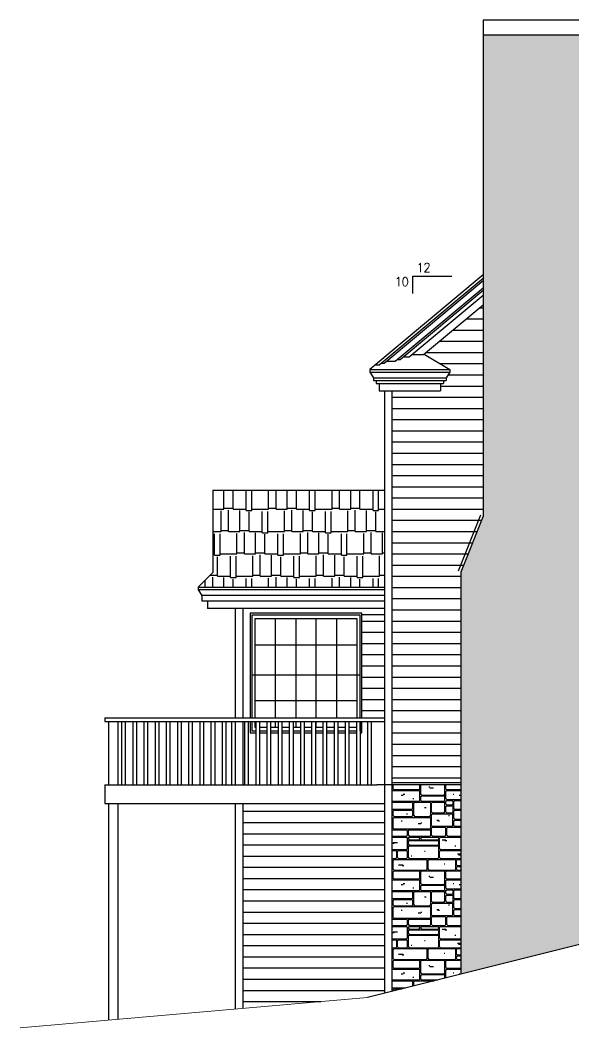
# Model space of a CAD drawing. Header units: inches. Extents: x 52 to 2123, y 129 to 1246.
# Drawn here: x 254 to 551, y 706 to 1246 of the extents above; entities that cross this region are included whole.
import ezdxf

# ---------------------------------------------------------------- set-up
doc = ezdxf.new("R2010")
doc.units = ezdxf.units.IN
doc.header["$LTSCALE"] = 15
doc.header["$MEASUREMENT"] = 0
for name, color, linetype in [('Annotations', 7, 'CONTINUOUS'), ('Exterior', 5, 'CONTINUOUS'), ('Exterior Details', 7, 'CONTINUOUS'), ('Landscaping', 94, 'CONTINUOUS'), ('Masonry', 1, 'CONTINUOUS'), ('Roof Shingles', 34, 'CONTINUOUS')]:
    doc.layers.add(name, color=color, linetype=linetype)
doc.styles.add('SIMPLEX', font='SIMPLEX.SHX', dxfattribs={"width": 0.9})
pattern_1 = [(90, (577.34, 294.815), (-47.8906, 3e-15), [4.7874, -43.1032]), (90, (569.68, 293.38), (-47.8906, 3e-15), [6.2236, -41.667]), (90, (570.16, 294.815), (-47.8906, 3e-15), [4.7874, -43.1032]), (90, (560.584, 292.9), (-47.8906, 3e-15), [6.7024, -41.1883]), (90, (560.106, 296.73), (-47.8906, 3e-15), [2.8724, -45.0182]), (315, (533.296, 298.166), (47.8906, 4e-15), [0.677, -67.0505]), (90, (543.35, 296.73), (-47.8906, 3e-15), [3.83, -44.0607]), (90, (534.254, 296.73), (-47.8906, 3e-15), [3.83, -44.0607]), (90, (543.83, 296.73), (-47.8906, 3e-15), [2.8724, -45.0182]), (45, (529.945, 297.687), (4e-15, 47.8906), [0.677, -67.0505]), (45, (533.296, 294.336), (47.8906, -4e-15), [0.677, -67.0505]), (0, (530.902, 286.676), (0, 47.8906), [10.0535, -37.837]), (0, (530.902, 281.89), (0, 47.8906), [10.0535, -37.837]), (315, (530.424, 282.368), (-4e-15, 47.8906), [0.677, -67.0505]), (45, (530.424, 286.198), (4e-15, 47.8906), [0.677, -67.0505]), (90, (530.424, 282.37), (-47.8906, 3e-15), [3.83, -44.0607]), (315, (529.945, 294.815), (47.8906, 4e-15), [0.677, -67.0505]), (90, (529.945, 294.815), (-47.8906, 3e-15), [2.8724, -45.0182]), (0, (530.424, 294.336), (0, 47.8906), [2.8724, -45.0182]), (0, (562.98, 288.59), (0, 47.8906), [1.4362, -46.4544]), (0, (561.063, 292.42), (0, 47.8906), [8.1386, -39.752]), (0, (550.05, 291.942), (0, 47.8906), [19.1496, -28.741]), (0, (550.05, 285.72), (0, 47.8906), [19.1496, -28.741]), (0, (558.19, 285.24), (0, 47.8906), [11.011, -36.8796]), (0, (558.19, 281.89), (0, 47.8906), [11.011, -36.8796]), (0, (542.39, 290.506), (0, 47.8906), [6.2236, -41.667]), (0, (534.73, 290.985), (0, 47.8906), [13.8835, -34.0072]), (0, (534.73, 295.77), (0, 47.8906), [13.8835, -34.0072]), (0, (544.307, 296.25), (0, 47.8906), [15.3197, -32.571]), (0, (542.39, 285.24), (0, 47.8906), [14.3622, -33.5284]), (0, (542.39, 281.89), (0, 47.8906), [14.3622, -33.5284]), (0, (542.39, 285.72), (0, 47.8906), [6.2236, -41.667]), (45, (540.956, 287.155), (47.8906, -4e-15), [0.677, -67.0505]), (315, (534.254, 287.634), (-4e-15, 47.8906), [0.677, -67.0505]), (90, (541.913, 286.198), (-47.8906, 3e-15), [3.83, -44.0607]), (315, (540.956, 286.676), (-4e-15, 47.8906), [0.677, -67.0505]), (45, (540.956, 281.89), (47.8906, -4e-15), [0.677, -67.0505]), (0, (534.73, 287.155), (0, 47.8906), [6.2236, -41.667]), (315, (541.913, 282.368), (-4e-15, 47.8906), [0.677, -67.0505]), (45, (541.913, 284.76), (47.8906, -4e-15), [0.677, -67.0505]), (315, (541.913, 286.198), (-4e-15, 47.8906), [0.677, -67.0505]), (90, (541.913, 282.37), (-47.8906, 3e-15), [2.3937, -45.497]), (90, (541.435, 282.37), (-47.8906, 3e-15), [3.83, -44.0607]), (315, (540.956, 290.506), (47.8906, 4e-15), [0.677, -67.0505]), (0, (534.73, 296.25), (0, 47.8906), [8.1386, -39.752]), (90, (534.254, 291.464), (-47.8906, 3e-15), [3.83, -44.0607]), (0, (534.73, 290.506), (0, 47.8906), [6.2236, -41.667]), (45, (534.254, 290.027), (47.8906, -4e-15), [0.677, -67.0505]), (315, (534.254, 291.464), (-4e-15, 47.8906), [0.677, -67.0505]), (90, (534.254, 287.634), (-47.8906, 3e-15), [2.3937, -45.497]), (315, (534.254, 296.73), (47.8906, 4e-15), [0.677, -67.0505]), (45, (534.254, 295.294), (47.8906, -4e-15), [0.677, -67.0505]), (90, (533.775, 294.815), (-47.8906, 3e-15), [2.8724, -45.0182]), (45, (541.913, 290.027), (47.8906, -4e-15), [0.677, -67.0505]), (90, (541.435, 287.634), (-47.8906, 3e-15), [2.3937, -45.497]), (315, (543.83, 296.73), (47.8906, 4e-15), [0.677, -67.0505]), (45, (542.87, 296.25), (47.8906, -4e-15), [0.677, -67.0505]), (90, (549.095, 286.198), (-47.8906, 3e-15), [3.83, -44.0607]), (90, (549.573, 286.198), (-47.8906, 3e-15), [5.2661, -42.6245]), (315, (549.573, 286.198), (-4e-15, 47.8906), [0.677, -67.0505]), (45, (548.616, 285.72), (4e-15, 47.8906), [0.677, -67.0505]), (315, (557.712, 282.368), (-4e-15, 47.8906), [0.677, -67.0505]), (45, (556.754, 281.89), (4e-15, 47.8906), [0.677, -67.0505]), (45, (557.712, 284.76), (4e-15, 47.8906), [0.677, -67.0505]), (315, (556.754, 285.24), (-4e-15, 47.8906), [0.677, -67.0505]), (90, (557.71, 282.37), (-47.8906, 3e-15), [2.3937, -45.497]), (90, (557.233, 282.37), (-47.8906, 3e-15), [2.3937, -45.497]), (0, (550.05, 292.42), (0, 47.8906), [9.5748, -38.3158]), (0, (550.05, 295.77), (0, 47.8906), [9.5748, -38.3158]), (315, (549.573, 292.9), (-4e-15, 47.8906), [0.677, -67.0505]), (90, (549.095, 291.464), (-47.8906, 3e-15), [3.83, -44.0607]), (45, (549.573, 291.464), (4e-15, 47.8906), [0.677, -67.0505]), (45, (548.616, 290.985), (47.8906, -4e-15), [0.677, -67.0505]), (315, (548.616, 290.506), (-4e-15, 47.8906), [0.677, -67.0505]), (0, (553.88, 290.027), (0, 47.8906), [0.4787, -47.4119]), (45, (549.573, 295.294), (47.8906, -4e-15), [0.677, -67.0505]), (315, (548.616, 295.772), (-4e-15, 47.8906), [0.677, -67.0505]), (90, (549.573, 292.9), (-47.8906, 3e-15), [2.3937, -45.497]), (315, (560.584, 292.9), (-4e-15, 47.8906), [0.677, -67.0505]), (45, (559.627, 292.42), (4e-15, 47.8906), [0.677, -67.0505]), (0, (556.754, 293.857), (0, 47.8906), [0.4787, -47.4119]), (45, (559.627, 296.25), (47.8906, -4e-15), [0.677, -67.0505]), (315, (559.627, 295.772), (-4e-15, 47.8906), [0.677, -67.0505]), (90, (560.106, 292.9), (-47.8906, 3e-15), [2.3937, -45.497]), (0, (570.64, 293.857), (0, 47.8906), [10.5323, -37.3583]), (0, (570.64, 287.155), (0, 47.8906), [10.5323, -37.3583]), (315, (570.16, 287.634), (-4e-15, 47.8906), [0.677, -67.0505]), (90, (569.68, 286.198), (-47.8906, 3e-15), [5.2661, -42.6245]), (45, (570.16, 286.198), (47.8906, -4e-15), [0.677, -67.0505]), (315, (570.16, 282.368), (-4e-15, 47.8906), [0.677, -67.0505]), (45, (569.2, 281.89), (4e-15, 47.8906), [0.677, -67.0505]), (90, (570.16, 282.37), (-47.8906, 3e-15), [3.83, -44.0607]), (90, (569.68, 282.37), (-47.8906, 3e-15), [2.3937, -45.497]), (45, (569.2, 285.72), (4e-15, 47.8906), [0.677, -67.0505]), (315, (569.2, 285.24), (-4e-15, 47.8906), [0.677, -67.0505]), (45, (577.34, 281.89), (4e-15, 47.8906), [0.677, -67.0505]), (0, (570.64, 281.89), (0, 47.8906), [6.7024, -41.1883]), (0, (570.64, 286.676), (0, 47.8906), [6.7024, -41.1883]), (315, (577.34, 286.676), (47.8906, 4e-15), [0.677, -67.0505]), (90, (577.82, 282.37), (-47.8906, 3e-15), [3.83, -44.0607]), (315, (570.16, 294.815), (-4e-15, 47.8906), [0.677, -67.0505]), (45, (570.16, 293.38), (4e-15, 47.8906), [0.677, -67.0505]), (63.435, (569.202, 292.421), (-1e-07, 47.89063), [1.0705, -106.0162]), (90, (570.16, 287.634), (-47.8906, 3e-15), [5.7449, -42.1457]), (0, (564.414, 289.07), (0, 47.8906), [0.4787, -47.4119]), (315, (569.2, 291.942), (47.8906, 4e-15), [0.677, -67.0505]), (0, (566.33, 297.21), (0, 47.8906), [0.9575, -46.9331]), (0, (573.51, 290.027), (0, 47.8906), [0.9575, -46.9331]), (0, (573.03, 290.506), (0, 47.8906), [0.9575, -46.9331]), (0, (570.64, 294.336), (0, 47.8906), [6.2236, -41.667]), (45, (576.86, 294.336), (4e-15, 47.8906), [0.677, -67.0505]), (45, (581.17, 287.155), (4e-15, 47.8906), [0.677, -67.0505]), (90, (581.65, 287.634), (-47.8906, 3e-15), [5.7449, -42.1457]), (315, (581.17, 293.857), (-4e-15, 47.8906), [0.677, -67.0505]), (0, (579.255, 292.9), (0, 47.8906), [0.4787, -47.4119]), (315, (533.296, 301.04), (-4e-15, 47.8906), [0.677, -67.0505]), (45, (533.296, 298.645), (47.8906, -4e-15), [0.677, -67.0505]), (0, (530.424, 311.09), (0, 47.8906), [18.1921, -29.6985]), (0, (530.424, 306.783), (0, 47.8906), [18.1921, -29.6985]), (0, (530.424, 306.305), (0, 47.8906), [12.4472, -35.4434]), (0, (530.424, 301.517), (0, 47.8906), [12.4472, -35.4434]), (90, (529.945, 307.26), (-47.8906, 3e-15), [3.3512, -44.5394]), (90, (529.945, 301.996), (-47.8906, 3e-15), [3.83, -44.0607]), (315, (529.945, 299.124), (-4e-15, 47.8906), [0.677, -67.0505]), (45, (529.945, 300.56), (4e-15, 47.8906), [0.677, -67.0505]), (315, (529.945, 301.996), (-4e-15, 47.8906), [0.677, -67.0505]), (90, (529.945, 299.124), (-47.8906, 3e-15), [1.4362, -46.4544]), (0, (530.424, 301.04), (0, 47.8906), [2.8724, -45.0182]), (0, (530.424, 298.645), (0, 47.8906), [2.8724, -45.0182]), (0, (530.424, 298.166), (0, 47.8906), [2.8724, -45.0182]), (45, (529.945, 305.826), (4e-15, 47.8906), [0.677, -67.0505]), (315, (529.945, 307.262), (-4e-15, 47.8906), [0.677, -67.0505]), (45, (529.945, 310.613), (4e-15, 47.8906), [0.677, -67.0505]), (0, (574.947, 322.103), (0, 47.8906), [23.937, -23.9536]), (0, (574.947, 317.794), (0, 47.8906), [23.937, -23.9536]), (0, (558.19, 324.497), (0, 47.8906), [15.3197, -32.571]), (0, (558.19, 317.794), (0, 47.8906), [15.3197, -32.571]), (0, (558.19, 329.284), (0, 47.8906), [5.2661, -42.6245]), (0, (558.19, 327.85), (0, 47.8906), [5.2661, -42.6245]), (0, (558.19, 327.37), (0, 47.8906), [15.3197, -32.571]), (0, (558.19, 324.975), (0, 47.8906), [15.3197, -32.571]), (0, (550.05, 317.316), (0, 47.8906), [17.2346, -30.656]), (0, (550.05, 311.57), (0, 47.8906), [17.2346, -30.656]), (0, (544.307, 306.305), (0, 47.8906), [19.1496, -28.741]), (0, (544.307, 300.56), (0, 47.8906), [19.1496, -28.741]), (0, (550.05, 311.09), (0, 47.8906), [13.4047, -34.486]), (0, (550.05, 306.783), (0, 47.8906), [13.4047, -34.486]), (0, (561.063, 300.08), (0, 47.8906), [8.1386, -39.752]), (90, (557.71, 318.273), (-47.8906, 3e-15), [5.7449, -42.1457]), (90, (557.233, 318.273), (-47.8906, 3e-15), [3.3512, -44.5394]), (90, (551.967, 318.273), (-47.8906, 3e-15), [3.3512, -44.5394]), (0, (536.17, 313.486), (0, 47.8906), [12.4472, -35.4434]), (0, (536.17, 311.57), (0, 47.8906), [12.4472, -35.4434]), (0, (536.17, 317.316), (0, 47.8906), [12.4472, -35.4434]), (0, (536.17, 313.964), (0, 47.8906), [12.4472, -35.4434]), (0, (544.307, 300.08), (0, 47.8906), [15.3197, -32.571]), (0, (534.73, 301.04), (0, 47.8906), [8.1386, -39.752]), (45, (534.254, 300.56), (47.8906, -4e-15), [0.677, -67.0505]), (90, (533.775, 299.124), (-47.8906, 3e-15), [1.4362, -46.4544]), (0, (537.126, 303.91), (0, 47.8906), [0.9575, -46.9331]), (0, (533.775, 304.39), (0, 47.8906), [0.4787, -47.412]), (90, (543.35, 301.996), (-47.8906, 3e-15), [3.83, -44.0607]), (90, (543.83, 301.04), (-47.8906, 3e-15), [4.7874, -43.1032]), (45, (543.83, 299.602), (47.8906, -4e-15), [0.677, -67.0505]), (315, (543.83, 301.04), (47.8906, 4e-15), [0.677, -67.0505]), (45, (542.87, 301.517), (47.8906, -4e-15), [0.677, -67.0505]), (315, (542.87, 301.04), (47.8906, 4e-15), [0.677, -67.0505]), (45, (543.83, 305.826), (47.8906, -4e-15), [0.677, -67.0505]), (315, (542.87, 306.305), (47.8906, 4e-15), [0.677, -67.0505]), (0, (540, 309.177), (0, 47.8906), [1.915, -45.9757]), (315, (535.69, 312.05), (47.8906, 4e-15), [0.677, -67.0505]), (45, (535.69, 313.007), (47.8906, -4e-15), [0.677, -67.0505]), (90, (535.69, 312.05), (-47.8906, 3e-15), [0.9575, -46.9331]), (45, (535.69, 316.837), (47.8906, -4e-15), [0.677, -67.0505]), (90, (535.69, 314.443), (-47.8906, 3e-15), [2.3937, -45.497]), (315, (535.69, 314.443), (47.8906, 4e-15), [0.677, -67.0505]), (90, (549.095, 307.26), (-47.8906, 3e-15), [3.3512, -44.5394]), (90, (549.573, 307.26), (-47.8906, 3e-15), [3.3512, -44.5394]), (45, (548.616, 306.783), (47.8906, -4e-15), [0.677, -67.0505]), (315, (549.573, 307.262), (-4e-15, 47.8906), [0.677, -67.0505]), (0, (553.88, 303.91), (0, 47.8906), [0.9575, -46.9331]), (0, (554.84, 304.39), (0, 47.8906), [0.9575, -46.9331]), (0, (560.106, 301.996), (0, 47.8906), [0.4787, -47.412]), (45, (560.584, 299.602), (4e-15, 47.8906), [0.677, -67.0505]), (315, (559.627, 300.08), (47.8906, 4e-15), [0.677, -67.0505]), (0, (552.446, 317.794), (0, 47.8906), [4.3087, -43.582]), (90, (549.573, 312.05), (-47.8906, 3e-15), [4.7874, -43.1032]), (45, (549.573, 310.613), (47.8906, -4e-15), [0.677, -67.0505]), (315, (548.616, 311.092), (-4e-15, 47.8906), [0.677, -67.0505]), (315, (549.573, 312.05), (-4e-15, 47.8906), [0.677, -67.0505]), (45, (548.616, 311.57), (47.8906, -4e-15), [0.677, -67.0505]), (315, (548.616, 313.486), (-4e-15, 47.8906), [0.677, -67.0505]), (90, (549.095, 312.05), (-47.8906, 3e-15), [0.9575, -46.9331]), (315, (551.967, 318.273), (-4e-15, 47.8906), [0.677, -67.0505]), (45, (549.573, 316.837), (47.8906, -4e-15), [0.677, -67.0505]), (315, (548.616, 317.316), (-4e-15, 47.8906), [0.677, -67.0505]), (90, (549.095, 314.443), (-47.8906, 3e-15), [2.3937, -45.497]), (45, (548.616, 313.964), (47.8906, -4e-15), [0.677, -67.0505]), (0, (552.446, 314.443), (0, 47.8906), [2.3937, -45.497]), (0, (554.36, 313.964), (0, 47.8906), [0.9575, -46.9331]), (45, (556.754, 317.794), (4e-15, 47.8906), [0.677, -67.0505]), (315, (557.712, 318.273), (-4e-15, 47.8906), [0.677, -67.0505]), (0, (540.956, 322.58), (0, 47.8906), [15.7984, -32.0922]), (0, (540.956, 329.284), (0, 47.8906), [15.7984, -32.0922]), (90, (540.477, 323.06), (-47.8906, 3e-15), [5.7449, -42.1457]), (315, (540.477, 323.06), (-4e-15, 47.8906), [0.677, -67.0505]), (45, (540.477, 328.805), (4e-15, 47.8906), [0.677, -67.0505]), (0, (552.446, 322.103), (0, 47.8906), [4.3087, -43.582]), (45, (551.967, 321.624), (47.8906, -4e-15), [0.677, -67.0505]), (0, (548.616, 325.933), (0, 47.8906), [1.4362, -46.4544]), (0, (549.573, 326.41), (0, 47.8906), [2.3937, -45.497]), (45, (557.712, 324.018), (4e-15, 47.8906), [0.677, -67.0505]), (90, (557.233, 323.06), (-47.8906, 3e-15), [5.7449, -42.1457]), (0, (559.15, 319.23), (0, 47.8906), [0.4787, -47.412]), (315, (556.754, 322.103), (47.8906, 4e-15), [0.677, -67.0505]), (45, (556.754, 322.582), (47.8906, -4e-15), [0.677, -67.0505]), (315, (557.712, 325.454), (-4e-15, 47.8906), [0.677, -67.0505]), (90, (557.71, 325.454), (-47.8906, 3e-15), [1.4362, -46.4544]), (45, (557.712, 326.89), (4e-15, 47.8906), [0.677, -67.0505]), (315, (557.712, 328.327), (-4e-15, 47.8906), [0.677, -67.0505]), (45, (557.712, 328.805), (4e-15, 47.8906), [0.677, -67.0505]), (315, (556.754, 329.284), (47.8906, 4e-15), [0.677, -67.0505]), (90, (557.71, 328.327), (-47.8906, 3e-15), [0.4787, -47.412]), (90, (574.47, 318.273), (-47.8906, 3e-15), [3.3512, -44.5394]), (90, (573.99, 318.273), (-47.8906, 3e-15), [5.7449, -42.1457]), (0, (568.723, 317.316), (0, 47.8906), [13.8835, -34.0072]), (0, (568.723, 311.57), (0, 47.8906), [13.8835, -34.0072]), (90, (564.414, 304.39), (-47.8906, 3e-15), [6.2236, -41.667]), (90, (577.34, 304.39), (-47.8906, 3e-15), [6.2236, -41.667]), (90, (563.935, 307.26), (-47.8906, 3e-15), [3.3512, -44.5394]), (45, (570.16, 299.602), (47.8906, -4e-15), [0.677, -67.0505]), (0, (569.2, 307.74), (0, 47.8906), [1.915, -45.9757]), (0, (564.893, 303.91), (0, 47.8906), [11.9685, -35.9221]), (0, (564.893, 303.43), (0, 47.8906), [11.9685, -35.9221]), (0, (564.893, 300.56), (0, 47.8906), [11.9685, -35.9221]), (45, (564.414, 302.953), (4e-15, 47.8906), [0.677, -67.0505]), (90, (563.935, 301.04), (-47.8906, 3e-15), [4.7874, -43.1032]), (315, (564.414, 301.04), (-4e-15, 47.8906), [0.677, -67.0505]), (45, (563.457, 300.56), (4e-15, 47.8906), [0.677, -67.0505]), (90, (564.414, 301.04), (-47.8906, 3e-15), [1.915, -45.9757]), (315, (569.2, 300.08), (-4e-15, 47.8906), [0.677, -67.0505]), (315, (564.414, 304.39), (-4e-15, 47.8906), [0.677, -67.0505]), (315, (563.457, 306.305), (-4e-15, 47.8906), [0.677, -67.0505]), (45, (563.457, 306.783), (47.8906, -4e-15), [0.677, -67.0505]), (0, (568.723, 308.22), (0, 47.8906), [0.4787, -47.412]), (315, (576.86, 303.432), (-4e-15, 47.8906), [0.677, -67.0505]), (0, (570.64, 300.08), (0, 47.8906), [6.2236, -41.667]), (90, (577.34, 301.04), (-47.8906, 3e-15), [1.915, -45.9757]), (45, (576.86, 300.56), (4e-15, 47.8906), [0.677, -67.0505]), (315, (576.86, 300.08), (-4e-15, 47.8906), [0.677, -67.0505]), (45, (576.86, 303.91), (4e-15, 47.8906), [0.677, -67.0505]), (0, (564.893, 311.09), (0, 47.8906), [11.9685, -35.9221]), (90, (568.244, 312.05), (-47.8906, 3e-15), [4.7874, -43.1032]), (90, (567.765, 312.05), (-47.8906, 3e-15), [4.7874, -43.1032]), (45, (564.414, 310.613), (4e-15, 47.8906), [0.677, -67.0505]), (315, (563.457, 311.092), (-4e-15, 47.8906), [0.677, -67.0505]), (45, (567.287, 311.57), (47.8906, -4e-15), [0.677, -67.0505]), (315, (568.244, 312.05), (47.8906, 4e-15), [0.677, -67.0505]), (315, (567.287, 317.316), (-4e-15, 47.8906), [0.677, -67.0505]), (45, (568.244, 316.837), (4e-15, 47.8906), [0.677, -67.0505]), (315, (576.86, 311.092), (-4e-15, 47.8906), [0.677, -67.0505]), (45, (573.51, 317.794), (47.8906, -4e-15), [0.677, -67.0505]), (315, (574.468, 318.273), (-4e-15, 47.8906), [0.677, -67.0505]), (0, (576.86, 314.92), (0, 47.8906), [0.4787, -47.412]), (90, (583.085, 312.05), (-47.8906, 3e-15), [4.7874, -43.1032]), (45, (582.606, 311.57), (47.8906, -4e-15), [0.677, -67.0505]), (315, (582.606, 317.316), (-4e-15, 47.8906), [0.677, -67.0505]), (0, (577.34, 327.37), (0, 47.8906), [0.9575, -46.9331]), (0, (574.947, 329.284), (0, 47.8906), [12.4472, -35.4434]), (0, (574.947, 322.58), (0, 47.8906), [12.4472, -35.4434]), (0, (564.893, 329.284), (0, 47.8906), [8.6173, -39.2733]), (0, (564.893, 327.85), (0, 47.8906), [8.6173, -39.2733]), (0, (566.33, 321.624), (0, 47.8906), [0.4787, -47.412]), (315, (564.414, 328.327), (-4e-15, 47.8906), [0.677, -67.0505]), (45, (564.414, 328.805), (47.8906, -4e-15), [0.677, -67.0505]), (45, (563.457, 327.848), (47.8906, -4e-15), [0.677, -67.0505]), (315, (563.457, 329.284), (-4e-15, 47.8906), [0.677, -67.0505]), (90, (564.414, 328.327), (-47.8906, 3e-15), [0.4787, -47.412]), (90, (563.935, 328.327), (-47.8906, 3e-15), [0.4787, -47.412]), (315, (573.51, 324.497), (47.8906, 4e-15), [0.677, -67.0505]), (90, (574.47, 323.06), (-47.8906, 3e-15), [5.7449, -42.1457]), (45, (574.468, 321.624), (4e-15, 47.8906), [0.677, -67.0505]), (315, (574.468, 323.06), (-4e-15, 47.8906), [0.677, -67.0505]), (45, (573.51, 324.975), (47.8906, -4e-15), [0.677, -67.0505]), (315, (573.51, 327.37), (-4e-15, 47.8906), [0.677, -67.0505]), (45, (573.51, 327.848), (4e-15, 47.8906), [0.677, -67.0505]), (315, (573.51, 329.284), (-4e-15, 47.8906), [0.677, -67.0505]), (90, (573.99, 328.327), (-47.8906, 3e-15), [0.4787, -47.412]), (90, (573.99, 325.454), (-47.8906, 3e-15), [1.4362, -46.4544]), (45, (574.468, 328.805), (47.8906, -4e-15), [0.677, -67.0505]), (0, (575.904, 327.85), (0, 47.8906), [1.915, -45.9757]), (0, (584.52, 319.71), (0, 47.8906), [2.8724, -45.0182]), (0, (584.043, 320.19), (0, 47.8906), [1.4362, -46.4544]), (0, (582.606, 324.497), (0, 47.8906), [0.4787, -47.412]), (90, (587.872, 323.06), (-47.8906, 3e-15), [5.7449, -42.1457]), (45, (587.394, 322.582), (4e-15, 47.8906), [0.677, -67.0505]), (315, (587.394, 329.284), (47.8906, 4e-15), [0.677, -67.0505]), (90, (599.36, 318.273), (-47.8906, 3e-15), [3.3512, -44.5394]), (45, (598.884, 317.794), (4e-15, 47.8906), [0.677, -67.0505]), (0, (595.53, 321.146), (0, 47.8906), [0.4787, -47.412]), (315, (598.884, 322.103), (47.8906, 4e-15), [0.677, -67.0505])]
pattern_2 = [(0, (0, 0), (0, 6), [])]

msp = doc.modelspace()

# ---------------------------------------------------------------- hatches: boundary and pattern name
at = {"layer": 'Exterior'}
h = msp.add_hatch(dxfattribs=at)
h.set_pattern_fill('_USER', color=256, scale=6, style=0, pattern_type=0)
h.set_pattern_definition(pattern_2)
h.paths.add_polyline_path([(502.0789, 1093.37803), (470.49333, 1067.05672), (484.24877, 1058.93932), (484.24877, 1057.43932), (482.24877, 1054.43932), (482.24877, 1052.93932), (480.74877, 1052.93932), (480.74877, 1051.43932), (479.24877, 1051.43932), (479.24877, 1047.43932), (453.0789, 1047.43932), (453.0789, 837.43932), (490.0789, 837.43932), (490.0789, 950.14938), (502.0789, 980.14938)])
h = msp.add_hatch(dxfattribs=at)
h.set_pattern_fill('_USER', color=256, scale=6, style=0, pattern_type=0)
h.set_pattern_definition(pattern_2)
h.paths.add_polyline_path([(449.0789, 927.43932), (437.0789, 927.43932), (437.0789, 872.14938), (449.0789, 872.14938)])
h = msp.add_hatch(dxfattribs=at)
h.set_pattern_fill('_USER', color=256, scale=6, style=0, pattern_type=0)
h.set_pattern_definition(pattern_2)
h.paths.add_polyline_path([(449.0789, 826.14938), (373.0789, 826.14938), (373.0789, 716.34526), (440.0789, 722.20193), (449.0789, 724.45193)])
at = {"layer": 'Masonry'}
h = msp.add_hatch(dxfattribs=at)
h.set_pattern_fill('LMSTN', color=256, scale=1.25, style=0)
h.set_pattern_definition(pattern_1)
h.paths.add_polyline_path([(502.0789, 980.14938), (490.0789, 950.14938), (490.0789, 734.70193), (570.0789, 754.70193), (570.0789, 950.14938), (558.0789, 980.14938), (558.0789, 1238.14938), (502.0789, 1238.14938)])
h = msp.add_hatch(dxfattribs=at)
h.set_pattern_fill('LMSTN', color=256, scale=1.25, style=0)
h.set_pattern_definition(pattern_1)
h.paths.add_polyline_path([(453.0789, 725.45193), (490.0789, 734.70193), (490.0789, 836.14938), (453.0789, 836.14938)])
at = {"layer": 'Roof Shingles'}
h = msp.add_hatch(dxfattribs=at)
h.set_pattern_fill('AR-RSHKE,_O', color=256)
h.set_pattern_definition([(0, (0, 0), (25.5, 12), [6, -5, 7, -3, 9, -4]), (0, (6, 0.5), (25.5, 12), [5, -19, 4, -6]), (0, (18, -0.75), (25.5, 12), [3, -31]), (90, (0, 0), (-8.5, 12), [11.5, -36.5]), (90, (6, 0), (-8.5, 12), [11.25, -36.75]), (90, (11, 0), (-8.5, 12), [10.5, -37.5]), (90, (18, -0.75), (-8.5, 12), [11.5, -36.5]), (90, (21, -0.75), (-8.5, 12), [11.5, -36.5]), (90, (30, 0), (-8.5, 12), [11, -37])])
h.paths.add_polyline_path([(449.0789, 994.14938), (357.0789, 994.14938), (357.0789, 949.96672), (349.26156, 942.14938), (449.0789, 942.14938)])

# ---------------------------------------------------------------- linework, layer by layer
at = {"layer": 'Annotations', "color": 7}
for p, q in [((464.26702, 1099.5649), (464.26702, 1108.91734)), ((464.26702, 1108.91734), (485.23739, 1108.91734))]:
    msp.add_line(p, q, dxfattribs=at)
at = {"layer": 'Exterior'}
for p, q in [((558.0789, 1246.14938), (502.0789, 1246.14938)), ((502.0789, 1246.14938), (502.0789, 980.14938)), ((558.0789, 1238.14938), (502.0789, 1238.14938)), ((502.0789, 1109.64938), (441.22683, 1058.93932)), ((502.0789, 1107.69682), (446.31401, 1061.22607)), ((502.0789, 1106.39511), (448.92509, 1062.10027)), ((502.0789, 1102.48998), (454.8047, 1063.09482)), ((502.0789, 1101.18828), (457.47658, 1064.01967)), ((502.0789, 1098.58486), (462.32978, 1065.46059)), ((502.0789, 1093.37803), (470.02554, 1066.66689)), ((462.32978, 1065.46059), (459.20568, 1065.46059)), ((470.02554, 1066.66689), (463.80423, 1066.66689)), ((470.49333, 1067.05672), (484.24877, 1058.93932)), ((441.22683, 1058.93932), (441.22683, 1057.43932)), ((446.31401, 1061.22607), (443.97093, 1061.22607)), ((448.92509, 1062.10027), (447.36304, 1062.10027)), ((454.8047, 1063.09482), (450.11855, 1063.09482)), ((457.47658, 1064.01967), (455.91453, 1064.01967)), ((484.24877, 1058.93932), (484.24877, 1057.43932)), ((441.22683, 1057.43932), (443.22683, 1054.43932)), ((443.22683, 1054.43932), (443.22683, 1052.93932)), ((484.24877, 1057.43932), (482.24877, 1054.43932)), ((482.24877, 1054.43932), (482.24877, 1052.93932)), ((444.72683, 1052.93932), (444.72683, 1051.43932)), ((446.22683, 1051.43932), (446.22683, 1047.43932)), ((479.24877, 1051.43932), (479.24877, 1047.43932)), ((480.74877, 1052.93932), (480.74877, 1051.43932)), ((449.0789, 1047.43932), (449.0789, 942.14938)), ((453.0789, 1047.43932), (453.0789, 725.45193)), ((357.0789, 994.14938), (357.0789, 949.96672)), ((357.0789, 994.14938), (449.0789, 994.14938)), ((502.0789, 980.14938), (490.0789, 950.14938)), ((357.0789, 949.96672), (349.26156, 942.14938)), ((490.0789, 950.14938), (490.0789, 734.70193)), ((349.26156, 942.14938), (349.26156, 940.64938)), ((349.26156, 942.14938), (449.0789, 942.14938)), ((349.26156, 940.64938), (351.26156, 937.64938)), ((449.0789, 942.14938), (449.0789, 724.45193)), ((351.26156, 937.64938), (351.26156, 934.64938)), ((354.26156, 934.64938), (354.26156, 930.64938)), ((369.0789, 930.64938), (369.0789, 872.14938)), ((373.0789, 930.64938), (373.0789, 872.14938)), ((377.0789, 928.14938), (377.0789, 872.14938)), ((437.0789, 928.14938), (377.0789, 928.14938)), ((379.5789, 925.14938), (379.5789, 895.14938)), ((434.5789, 925.14938), (379.5789, 925.14938)), ((434.5789, 895.14938), (434.5789, 925.14938)), ((437.0789, 872.14938), (437.0789, 928.14938)), ((379.5789, 895.14938), (379.5789, 872.14938)), ((434.5789, 872.14938), (434.5789, 895.14938)), ((369.0789, 870.14938), (369.0789, 836.14938)), ((373.0789, 870.14938), (373.0789, 836.14938)), ((377.0789, 870.14938), (377.0789, 864.14938)), ((379.5789, 870.14938), (379.5789, 867.14938)), ((437.0789, 864.14938), (437.0789, 870.14938)), ((379.5789, 867.14938), (380.0789, 867.14938)), ((382.0789, 867.14938), (386.0789, 867.14938)), ((388.0789, 867.14938), (392.0789, 867.14938)), ((394.0789, 867.14938), (398.0789, 867.14938)), ((400.0789, 867.14938), (404.0789, 867.14938)), ((406.0789, 867.14938), (410.0789, 867.14938)), ((412.0789, 867.14938), (416.0789, 867.14938)), ((418.0789, 867.14938), (422.0789, 867.14938)), ((424.0789, 867.14938), (428.0789, 867.14938)), ((430.0789, 867.14938), (434.0789, 867.14938)), ((377.0789, 864.14938), (380.0789, 864.14938)), ((382.0789, 864.14938), (386.0789, 864.14938)), ((388.0789, 864.14938), (392.0789, 864.14938)), ((394.0789, 864.14938), (398.0789, 864.14938)), ((400.0789, 864.14938), (404.0789, 864.14938)), ((406.0789, 864.14938), (410.0789, 864.14938)), ((412.0789, 864.14938), (416.0789, 864.14938)), ((418.0789, 864.14938), (422.0789, 864.14938)), ((424.0789, 864.14938), (428.0789, 864.14938)), ((430.0789, 864.14938), (434.0789, 864.14938)), ((436.0789, 864.14938), (437.0789, 864.14938)), ((490.0789, 836.14938), (445.0789, 836.14938)), ((369.0789, 826.14938), (369.0789, 715.9956)), ((373.0789, 826.14938), (373.0789, 716.34526))]:
    msp.add_line(p, q, dxfattribs=at)
at = {"layer": 'Exterior', "linetype": 'Continuous'}
for p, q in [((441.22683, 1058.93932), (484.24877, 1058.93932)), ((441.22683, 1057.43932), (484.24877, 1057.43932)), ((443.22683, 1054.43932), (482.24877, 1054.43932)), ((443.22683, 1052.93932), (482.24877, 1052.93932)), ((444.72683, 1051.43932), (480.74877, 1051.43932)), ((446.22683, 1047.43932), (479.24877, 1047.43932)), ((449.0789, 940.64938), (349.26156, 940.64938)), ((449.0789, 937.64938), (351.26156, 937.64938)), ((449.0789, 934.64938), (351.26156, 934.64938)), ((449.0789, 930.64938), (354.26156, 930.64938)), ((437.0789, 927.43932), (449.0789, 927.43932)), ((453.0789, 837.43932), (490.0789, 837.43932))]:
    msp.add_line(p, q, dxfattribs=at)
at = {"layer": 'Exterior Details'}
for p, q in [((500.68618, 980.70646), (488.68618, 950.70646)), ((378.0789, 927.14938), (378.0789, 872.14938)), ((436.0789, 927.14938), (378.0789, 927.14938)), ((436.0789, 872.14938), (436.0789, 927.14938)), ((378.0789, 895.14938), (436.0789, 895.14938)), ((299.0789, 872.14938), (299.0789, 870.14938)), ((299.0789, 872.14938), (449.0789, 872.14938)), ((299.0789, 870.14938), (449.0789, 870.14938)), ((301.0789, 870.14938), (301.0789, 836.14938)), ((306.0789, 870.14938), (306.0789, 836.14938)), ((308.0789, 870.14938), (308.0789, 836.14938)), ((310.0789, 870.14938), (310.0789, 836.14938)), ((314.0789, 870.14938), (314.0789, 836.14938)), ((316.0789, 870.14938), (316.0789, 836.14938)), ((320.0789, 870.14938), (320.0789, 836.14938)), ((322.0789, 870.14938), (322.0789, 836.14938)), ((326.0789, 870.14938), (326.0789, 836.14938)), ((328.0789, 870.14938), (328.0789, 836.14938)), ((332.0789, 870.14938), (332.0789, 836.14938)), ((334.0789, 870.14938), (334.0789, 836.14938)), ((338.0789, 870.14938), (338.0789, 836.14938)), ((340.0789, 870.14938), (340.0789, 836.14938)), ((344.0789, 870.14938), (344.0789, 836.14938)), ((346.0789, 870.14938), (346.0789, 836.14938)), ((350.0789, 870.14938), (350.0789, 836.14938)), ((352.0789, 870.14938), (352.0789, 836.14938)), ((356.0789, 870.14938), (356.0789, 836.14938)), ((358.0789, 870.14938), (358.0789, 836.14938)), ((362.0789, 870.14938), (362.0789, 836.14938)), ((364.0789, 870.14938), (364.0789, 836.14938)), ((367.0789, 870.14938), (367.0789, 836.14938)), ((373.0789, 870.14938), (373.0789, 836.14938)), ((374.0789, 870.14938), (374.0789, 836.14938)), ((376.0789, 870.14938), (376.0789, 836.14938)), ((378.0789, 870.14938), (378.0789, 865.14938)), ((380.0789, 870.14938), (380.0789, 836.14938)), ((382.0789, 870.14938), (382.0789, 836.14938)), ((386.0789, 870.14938), (386.0789, 836.14938)), ((388.0789, 870.14938), (388.0789, 836.14938)), ((392.0789, 870.14938), (392.0789, 836.14938)), ((394.0789, 870.14938), (394.0789, 836.14938)), ((398.0789, 870.14938), (398.0789, 836.14938)), ((400.0789, 870.14938), (400.0789, 836.14938)), ((404.0789, 870.14938), (404.0789, 836.14938)), ((406.0789, 870.14938), (406.0789, 836.14938)), ((410.0789, 870.14938), (410.0789, 836.14938)), ((412.0789, 870.14938), (412.0789, 836.14938)), ((416.0789, 870.14938), (416.0789, 836.14938)), ((418.0789, 870.14938), (418.0789, 836.14938)), ((418.0789, 870.14938), (418.0789, 836.14938)), ((422.0789, 870.14938), (422.0789, 836.14938)), ((424.0789, 870.14938), (424.0789, 836.14938)), ((428.0789, 870.14938), (428.0789, 836.14938)), ((430.0789, 870.14938), (430.0789, 836.14938)), ((434.0789, 870.14938), (434.0789, 836.14938)), ((436.0789, 865.14938), (436.0789, 870.14938)), ((436.0789, 870.14938), (436.0789, 836.14938)), ((440.0789, 870.14938), (440.0789, 836.14938)), ((442.0789, 870.14938), (442.0789, 836.14938)), ((378.0789, 865.14938), (380.0789, 865.14938)), ((382.0789, 865.14938), (386.0789, 865.14938)), ((388.0789, 865.14938), (392.0789, 865.14938)), ((394.0789, 865.14938), (398.0789, 865.14938)), ((400.0789, 865.14938), (404.0789, 865.14938)), ((406.0789, 865.14938), (410.0789, 865.14938)), ((412.0789, 865.14938), (416.0789, 865.14938)), ((418.0789, 865.14938), (422.0789, 865.14938)), ((424.0789, 865.14938), (428.0789, 865.14938)), ((430.0789, 865.14938), (434.0789, 865.14938)), ((299.0789, 836.14938), (299.0789, 826.14938)), ((299.0789, 836.14938), (445.0789, 836.14938)), ((299.0789, 826.14938), (306.0789, 826.14938)), ((301.0789, 826.14938), (301.0789, 710.05151)), ((306.0789, 826.14938), (367.0789, 826.14938)), ((306.0789, 826.14938), (306.0789, 710.48858)), ((367.0789, 826.14938), (373.0789, 826.14938)), ((373.0789, 826.14938), (449.0789, 826.14938)), ((440.0789, 826.14938), (445.0789, 826.14938))]:
    msp.add_line(p, q, dxfattribs=at)
at = {"layer": 'Exterior Details', "linetype": 'Continuous'}
for p, q in [((390.68967, 872.14938), (390.68967, 925.14938)), ((401.68967, 872.14938), (401.68967, 925.14938)), ((412.5789, 872.14938), (412.5789, 925.14938)), ((423.5789, 872.14938), (423.5789, 925.14938)), ((434.5789, 911.14938), (379.5789, 911.14938)), ((434.5789, 881.14938), (379.5789, 881.14938)), ((390.68967, 867.14938), (390.68967, 870.14938)), ((401.68967, 867.14938), (401.68967, 870.14938)), ((412.5789, 867.14938), (412.5789, 870.14938))]:
    msp.add_line(p, q, dxfattribs=at)
at = {"layer": 'Landscaping'}
msp.add_line((616.08818, 766.20425), (440.0789, 722.20193), dxfattribs=at)
at = {"layer": 'Landscaping', "lineweight": 9}
msp.add_line((440.0789, 722.20193), (253.71694, 705.91146), dxfattribs=at)

# ---------------------------------------------------------------- texts
at = {"layer": 'Annotations', "color": 7, "style": 'SIMPLEX', "width": 0.9}
for s, p in [('12', (466.42503, 1111.07849)), ('10', (454.73604, 1103.49978))]:
    msp.add_text(s, height=4.8, dxfattribs=at).set_placement(p)

doc.saveas('drawing.dxf')
